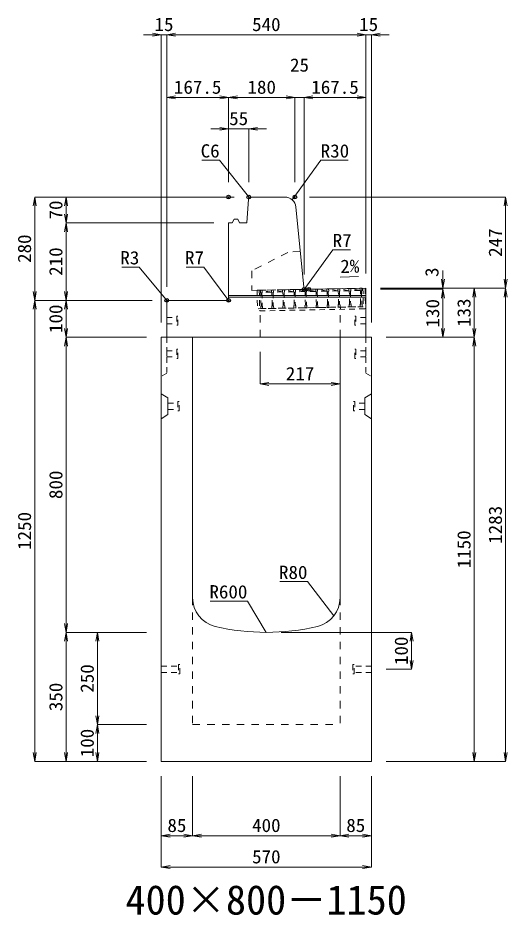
# Model space of a CAD drawing. Units: millimetres at full size; some dimension numbers follow another scale. Extents: x -18734 to 51600, y -18820 to 17820.
# Drawn here: x 43876 to 45203, y -10786 to -8354 of the extents above; entities that cross this region are included whole.
import ezdxf
from ezdxf.enums import TextEntityAlignment as Align

# ---------------------------------------------------------------- set-up
doc = ezdxf.new("R2010")
doc.units = ezdxf.units.MM
doc.header["$LTSCALE"] = 20
doc.header["$PDMODE"] = 32
doc.header["$PDSIZE"] = 10
doc.linetypes.add('USER1', pattern=[2, 1, -1])
doc.linetypes.add('USER2', pattern=[1.35, 0.75, -0.6])
for name, color, linetype, lineweight in [('インサート', 3, 'USER2', 9), ('グレーチング', 7, 'USER2', 5), ('受枠', 3, 'USER2', 9), ('寸法線', 7, 'Continuous', 13), ('引出線', 4, 'Continuous', 13), ('本体', 2, 'Continuous', 13), ('目地', 132, 'Continuous', 5)]:
    doc.layers.add(name, color=color, linetype=linetype, lineweight=lineweight)
doc.layers.add('作業エリア', color=11, linetype='Continuous')
doc.layers.add('文字', color=7, linetype='Continuous')
doc.styles.add('ＭＳ 明朝', font='')
doc.styles.get('ＭＳ 明朝').set_extended_font_data('MS Mincho')

# ---------------------------------------------------------------- blocks, each defined once
blk = doc.blocks.new('open_arrow')
at = {"color": 0, "linetype": 'Continuous', "lineweight": -2}
blk.add_lwpolyline([(7.5, 1.25), (0, 0), (7.5, -1.25)], dxfattribs=at)

msp = doc.modelspace()

# ---------------------------------------------------------------- linework, layer by layer
at = {"layer": 'インサート'}
for p, q in [((44280, -9166.5), (44307, -9166.5)), ((44280, -9166.5), (44280, -9183.5)), ((44310, -9162.5), (44307, -9162.5)), ((44307, -9162.5), (44307, -9187.5)), ((44310, -9187.5), (44310, -9162.5)), ((44790, -9162.5), (44793, -9162.5)), ((44790, -9187.5), (44790, -9162.5)), ((44793, -9162.5), (44793, -9187.5)), ((44820, -9166.5), (44793, -9166.5)), ((44820, -9166.5), (44820, -9183.5)), ((44280, -9183.5), (44307, -9183.5)), ((44307, -9187.5), (44310, -9187.5)), ((44793, -9187.5), (44790, -9187.5)), ((44820, -9183.5), (44793, -9183.5)), ((44280, -9256.5), (44307, -9256.5)), ((44280, -9256.5), (44280, -9273.5)), ((44310, -9252.5), (44307, -9252.5)), ((44307, -9252.5), (44307, -9277.5)), ((44310, -9277.5), (44310, -9252.5)), ((44790, -9252.5), (44793, -9252.5)), ((44790, -9277.5), (44790, -9252.5)), ((44793, -9252.5), (44793, -9277.5)), ((44820, -9256.5), (44793, -9256.5)), ((44820, -9256.5), (44820, -9273.5)), ((44280, -9273.5), (44307, -9273.5)), ((44307, -9277.5), (44310, -9277.5)), ((44793, -9277.5), (44790, -9277.5)), ((44820, -9273.5), (44793, -9273.5)), ((44283.2, -9398.5), (44310.2, -9398.5)), ((44283.2, -9398.5), (44283.2, -9415.5)), ((44313.2, -9394.5), (44310.2, -9394.5)), ((44310.2, -9394.5), (44310.2, -9419.5)), ((44313.2, -9419.5), (44313.2, -9394.5)), ((44786.8, -9394.5), (44789.8, -9394.5)), ((44786.8, -9419.5), (44786.8, -9394.5)), ((44789.8, -9394.5), (44789.8, -9419.5)), ((44816.8, -9398.5), (44789.8, -9398.5)), ((44816.8, -9398.5), (44816.8, -9415.5)), ((44283.2, -9415.5), (44310.2, -9415.5)), ((44310.2, -9419.5), (44313.2, -9419.5)), ((44789.8, -9419.5), (44786.8, -9419.5)), ((44816.8, -9415.5), (44789.8, -9415.5)), ((44265, -10111.5), (44312, -10111.5)), ((44265, -10111.5), (44265, -10128.5)), ((44315, -10107.5), (44312, -10107.5)), ((44312, -10107.5), (44312, -10132.5)), ((44315, -10132.5), (44315, -10107.5)), ((44788, -10107.5), (44785, -10107.5)), ((44785, -10107.5), (44785, -10132.5)), ((44788, -10132.5), (44788, -10107.5)), ((44835, -10111.5), (44788, -10111.5)), ((44835, -10128.5), (44835, -10111.5)), ((44265, -10128.5), (44312, -10128.5)), ((44312, -10132.5), (44315, -10132.5)), ((44785, -10132.5), (44788, -10132.5)), ((44835, -10128.5), (44788, -10128.5))]:
    msp.add_line(p, q, dxfattribs=at)
at = {"layer": 'グレーチング'}
for p, q in [((44533.97, -9092.54), (44808.92, -9087.21)), ((44564.08, -9097.95), (44538.97, -9092.44)), ((44594.07, -9097.37), (44568.96, -9091.86)), ((44624.07, -9096.79), (44598.96, -9091.28)), ((44654.06, -9096.21), (44628.95, -9090.7)), ((44684.06, -9095.63), (44658.95, -9090.12)), ((44714.05, -9095.05), (44688.94, -9089.54)), ((44744.05, -9094.47), (44718.93, -9088.96)), ((44744.05, -9094.47), (44719.05, -9094.95)), ((44774.04, -9093.89), (44748.93, -9088.38)), ((44774.04, -9093.89), (44749.05, -9094.37)), ((44804.04, -9093.31), (44778.92, -9087.8)), ((44804.04, -9093.31), (44779.04, -9093.79)), ((44564.08, -9097.95), (44539.08, -9098.44)), ((44594.07, -9097.37), (44569.08, -9097.86)), ((44624.07, -9096.79), (44599.07, -9097.28)), ((44654.06, -9096.21), (44629.07, -9096.7)), ((44684.06, -9095.63), (44659.06, -9096.12)), ((44714.05, -9095.05), (44689.06, -9095.54)), ((44534.94, -9142.53), (44809.89, -9137.21))]:
    msp.add_line(p, q, dxfattribs=at)
for points in [[(44533.97, -9092.54), (44538.97, -9092.44), (44539.08, -9098.44), (44538.1, -9099.46), (44538.8, -9135.45), (44539.82, -9136.43), (44539.94, -9142.43), (44534.94, -9142.53), (44534.82, -9136.53), (44535.8, -9135.51), (44535.1, -9099.52), (44534.09, -9098.53)], [(44568.8, -9134.87), (44569.81, -9135.85), (44569.93, -9141.85), (44564.93, -9141.95), (44564.82, -9135.95), (44565.8, -9134.93), (44565.1, -9098.93), (44564.08, -9097.95), (44563.96, -9091.96), (44568.96, -9091.86), (44569.08, -9097.86), (44568.1, -9098.88)], [(44598.79, -9134.29), (44599.81, -9135.27), (44599.92, -9141.27), (44594.93, -9141.37), (44594.81, -9135.37), (44595.79, -9134.35), (44595.09, -9098.35), (44594.07, -9097.37), (44593.96, -9091.38), (44598.96, -9091.28), (44599.07, -9097.28), (44598.09, -9098.3)], [(44628.78, -9133.71), (44629.8, -9134.69), (44629.92, -9140.69), (44624.92, -9140.79), (44624.8, -9134.79), (44625.78, -9133.77), (44625.09, -9097.77), (44624.07, -9096.79), (44623.95, -9090.79), (44628.95, -9090.7), (44629.07, -9096.7), (44628.09, -9097.72)], [(44658.78, -9133.13), (44659.8, -9134.11), (44659.91, -9140.11), (44654.91, -9140.2), (44654.8, -9134.21), (44655.78, -9133.19), (44655.08, -9097.19), (44654.06, -9096.21), (44653.95, -9090.21), (44658.95, -9090.12), (44659.06, -9096.12), (44658.08, -9097.14)], [(44685.77, -9132.61), (44685.08, -9096.61), (44684.06, -9095.63), (44683.94, -9089.63), (44688.94, -9089.54), (44689.06, -9095.54), (44688.08, -9096.55), (44688.77, -9132.55), (44689.79, -9133.53), (44689.91, -9139.53), (44684.91, -9139.62), (44684.79, -9133.63)], [(44715.77, -9132.03), (44715.07, -9096.03), (44714.05, -9095.05), (44713.94, -9089.05), (44718.93, -9088.96), (44719.05, -9094.95), (44718.07, -9095.97), (44718.77, -9131.97), (44719.79, -9132.95), (44719.9, -9138.95), (44714.9, -9139.04), (44714.79, -9133.04)], [(44749.05, -9094.37), (44748.06, -9095.39), (44748.76, -9131.39), (44749.78, -9132.37), (44749.9, -9138.37), (44744.9, -9138.46), (44744.78, -9132.46), (44745.76, -9131.44), (44745.07, -9095.45), (44744.05, -9094.47), (44743.93, -9088.47), (44748.93, -9088.38)], [(44779.04, -9093.79), (44778.06, -9094.81), (44778.76, -9130.81), (44779.78, -9131.79), (44779.89, -9137.79), (44774.89, -9137.88), (44774.78, -9131.88), (44775.76, -9130.86), (44775.06, -9094.87), (44774.04, -9093.89), (44773.92, -9087.89), (44778.92, -9087.8)], [(44804.89, -9137.3), (44804.77, -9131.3), (44805.75, -9130.28), (44805.05, -9094.29), (44804.04, -9093.31), (44803.92, -9087.31), (44808.92, -9087.21), (44809.03, -9093.21), (44808.05, -9094.23), (44808.75, -9130.23), (44809.77, -9131.21), (44809.89, -9137.21)]]:
    msp.add_lwpolyline(points, close=True, dxfattribs=at)
at = {"layer": '作業エリア'}
for p in [(44447.5, -8840), (44447.5, -8840), (44502.5, -8840), (44627.5, -8840), (44652.5, -9090), (44665, -9090), (44280, -9120), (44447.5, -9120)]:
    msp.add_point(p, dxfattribs=at)
at = {"layer": '受枠'}
for p, q in [((44524.97, -9092.71), (44817.92, -9087.04)), ((44524.97, -9092.71), (44525.94, -9142.7)), ((44530.97, -9092.59), (44532.05, -9148.58)), ((44811.92, -9087.16), (44812.89, -9137.15)), ((44817.92, -9087.04), (44819, -9143.03)), ((44812.89, -9137.15), (44525.94, -9142.7)), ((44532.05, -9148.58), (44819, -9143.03))]:
    msp.add_line(p, q, dxfattribs=at)
at = {"layer": '受枠', "linetype": 'Continuous'}
msp.add_line((44750.9, -9138.35), (44751.01, -9144.35), dxfattribs=at)
at = {"layer": '寸法線'}
for p, q in [((44328, -8400.05), (44217, -8400.05)), ((44265, -9180), (44265, -8400.05)), ((44280, -8400.05), (44820, -8400.05)), ((44280, -9083), (44280, -8400.05)), ((44280, -9083), (44280, -8400.05)), ((44772, -8400.05), (44883, -8400.05)), ((44820, -9047), (44820, -8400.05)), ((44820, -9047), (44820, -8400.05)), ((44835, -9180), (44835, -8400.05)), ((44280, -8570.05), (44447.5, -8570.05)), ((44280, -9083), (44280, -8570.05)), ((44447.5, -8800), (44447.5, -8570.05)), ((44447.5, -8570.05), (44627.5, -8570.05)), ((44447.5, -8800), (44447.5, -8570.05)), ((44579.5, -8570.05), (44700.5, -8570.05)), ((44627.5, -8800), (44627.5, -8570.05)), ((44627.5, -8800), (44627.5, -8570.05)), ((44652.5, -9050), (44652.5, -8570.05)), ((44652.5, -8570.05), (44820, -8570.05)), ((44652.5, -9050), (44652.5, -8570.05)), ((44820, -9047), (44820, -8570.05)), ((44399.5, -8655.05), (44550.5, -8655.05)), ((44447.5, -8800), (44447.5, -8655.05)), ((44502.5, -8800), (44502.5, -8655.05)), ((43922.06, -8840), (43922.06, -9120)), ((44462.5, -8840), (43922.06, -8840)), ((44007.06, -8910), (44007.06, -8840)), ((44462.5, -8840), (44007.06, -8840)), ((44667.5, -8840), (45198.78, -8840)), ((45198.78, -8840), (45198.78, -9087)), ((44007.06, -9120), (44007.06, -8910)), ((44407.5, -8910), (44007.06, -8910)), ((44407.5, -8910), (44007.06, -8910)), ((45028.78, -9039), (45028.78, -9138)), ((44860, -9087), (45028.78, -9087)), ((44860, -9087), (45113.78, -9087)), ((44860, -9087), (45198.78, -9087)), ((44860, -9087), (45198.78, -9087)), ((44860, -9090), (45028.78, -9090)), ((44860, -9090), (45028.78, -9090)), ((45028.78, -9090), (45028.78, -9220)), ((45113.78, -9087), (45113.78, -9220)), ((45198.78, -9087), (45198.78, -10370)), ((44240, -9120), (43922.06, -9120)), ((43922.06, -10370), (43922.06, -9120)), ((44240, -9120), (43922.06, -9120)), ((44007.06, -9220), (44007.06, -9120)), ((44240, -9120), (44007.06, -9120)), ((44240, -9120), (44007.06, -9120)), ((44007.06, -9220), (44007.06, -10020)), ((44225, -9220), (44007.06, -9220)), ((44225, -9220), (44007.06, -9220)), ((44875, -9220), (45028.78, -9220)), ((44875, -9220), (45113.78, -9220)), ((44875, -9220), (45113.78, -9220)), ((45113.78, -9220), (45113.78, -10370)), ((44533, -9260), (44533, -9346.67)), ((44533, -9346.67), (44750, -9346.67)), ((44225, -10020), (44007.06, -10020)), ((44007.06, -10370), (44007.06, -10020)), ((44225, -10020), (44007.06, -10020)), ((44092.06, -10020), (44092.06, -10270)), ((44225, -10020), (44092.06, -10020)), ((44590, -10020), (44943.78, -10020)), ((44943.78, -10020), (44943.78, -10120)), ((44875, -10120), (44943.78, -10120)), ((44225, -10270), (44092.06, -10270)), ((44092.06, -10270), (44092.06, -10370)), ((44225, -10270), (44092.06, -10270)), ((44225, -10370), (43922.06, -10370)), ((44225, -10370), (44007.06, -10370)), ((44225, -10370), (44092.06, -10370)), ((44875, -10370), (45113.78, -10370)), ((44875, -10370), (45198.78, -10370)), ((44265, -10410), (44265, -10571.16)), ((44265, -10410), (44265, -10656.16)), ((44350, -10410), (44350, -10571.16)), ((44350, -10410), (44350, -10571.16)), ((44750, -10410), (44750, -10571.16)), ((44750, -10410), (44750, -10571.16)), ((44835, -10410), (44835, -10571.16)), ((44835, -10410), (44835, -10656.16)), ((44265, -10571.16), (44350, -10571.16)), ((44350, -10571.16), (44750, -10571.16)), ((44750, -10571.16), (44835, -10571.16)), ((44265, -10656.16), (44835, -10656.16))]:
    msp.add_line(p, q, dxfattribs=at)
at = {"layer": '引出線'}
for points in [[(44505.29, -8842.99), (44423.41, -8740.07), (44375.07, -8740.07)], [(44620.48, -8847.76), (44697.4, -8740.07), (44772.08, -8740.07)], [(44654.14, -9088.19), (44730, -8982.98), (44777.93, -8982.98)], [(44280.88, -9120.88), (44205.62, -9029.7), (44157.89, -9029.7)], [(44445.45, -9117.95), (44380.97, -9029.7), (44333.04, -9029.7)], [(44751.14, -9056.74), (44799.85, -9055.77), (44751.11, -9056.74)], [(44732.76, -9975.58), (44661.5, -9882.47), (44586.83, -9882.47)], [(44550, -10020), (44498.63, -9935.25), (44397.63, -9935.25)]]:
    msp.add_lwpolyline(points, dxfattribs=at)
at = {"layer": '本体'}
for p, q in [((44497.5, -8910), (44502.07, -8845.98)), ((44502.07, -8845.98), (44508.5, -8840)), ((44600.35, -8840), (44508.5, -8840)), ((44651.87, -9083.7), (44630.2, -8867.01)), ((44457.5, -8910), (44462.5, -8900)), ((44462.5, -8900), (44472.5, -8900)), ((44472.5, -8900), (44477.5, -8910)), ((44447.5, -8910), (44447.5, -9113)), ((44447.5, -8910), (44457.5, -8910)), ((44477.5, -8910), (44497.5, -8910)), ((44665, -9090), (44658.83, -9090)), ((44665, -9090), (44820, -9087)), ((44820, -9220), (44820, -9087)), ((44280, -9123), (44280, -9220)), ((44440.5, -9120), (44283, -9120)), ((44265, -9220), (44265, -10370)), ((44350, -9220), (44265, -9220)), ((44820, -9220), (44280, -9220)), ((44350, -9220), (44350, -9925.96)), ((44750, -9925.96), (44750, -9220)), ((44835, -9220), (44750, -9220)), ((44835, -10370), (44835, -9220)), ((44265, -10370), (44835, -10370))]:
    msp.add_line(p, q, dxfattribs=at)
at = {"layer": '本体', "linetype": 'USER1'}
for p, q in [((44608, -8990), (44511, -9040)), ((44642.2, -8987), (44608, -8990)), ((44511, -9040), (44511, -9092.98)), ((44511, -9092.98), (44665, -9090)), ((44533, -9220), (44533, -9142.56)), ((44750, -9220), (44750, -9138.36))]:
    msp.add_line(p, q, dxfattribs=at)
at = {"layer": '本体', "linetype": 'USER2', "lineweight": 9}
for p, q in [((44280, -9220), (44280, -9317)), ((44820, -9220), (44820, -9317)), ((44280, -9317), (44265, -9326.5)), ((44820, -9317), (44835, -9326.5))]:
    msp.add_line(p, q, dxfattribs=at)
at = {"layer": '本体', "lineweight": 9}
for p, q in [((44265, -9373), (44283.2, -9384.5)), ((44283.2, -9384.5), (44283.2, -9429.5)), ((44835, -9373), (44816.8, -9384.5)), ((44816.8, -9384.5), (44816.8, -9429.5)), ((44265, -9441), (44283.2, -9429.5)), ((44835, -9441), (44816.8, -9429.5))]:
    msp.add_line(p, q, dxfattribs=at)
at = {"layer": '本体', "linetype": 'USER1', "lineweight": 15}
for p, q in [((44350, -9925.96), (44350, -10270)), ((44750, -9925.96), (44750, -10270)), ((44350, -10270), (44750, -10270))]:
    msp.add_line(p, q, dxfattribs=at)
at = {"layer": '本体'}
for centre, radius, start, end in [((44600.35, -8870), 30, 5.71059, 90), ((44658.83, -9083), 7, 185.71059, 270), ((44440.5, -9113), 7, 270, 0), ((44283, -9123), 3, 90, 180), ((44430, -9925.96), 80, 180, 256.65764), ((44670, -9925.96), 80, 283.34236, 0), ((44550, -9420), 600, 256.65764, 283.34236)]:
    msp.add_arc(centre, radius, start, end, dxfattribs=at)
at = {"layer": '目地'}
for p, q in [((44820, -9107), (44447.5, -9107)), ((44820, -9111), (44447.5, -9111))]:
    msp.add_line(p, q, dxfattribs=at)

# ---------------------------------------------------------------- block references
at = {"layer": '寸法線', "xscale": 3.2, "yscale": 3.2}
for p, rotation in [((44265, -8400.05), 180), ((44820, -8400.05), 180), ((44820, -8400.05), 180), ((44447.5, -8570.05), 180), ((44627.5, -8570.05), 180), ((44627.5, -8570.05), 180), ((44820, -8570.05), 180), ((44447.5, -8655.05), 180), ((43922.06, -8840), 270), ((44007.06, -8840), 270), ((45198.78, -8840), 270), ((44007.06, -8910), 90), ((44007.06, -8910), 270), ((45028.78, -9087), 90), ((45198.78, -9087), 90), ((45028.78, -9090), 270), ((45028.78, -9090), 270), ((45113.78, -9087), 270), ((45198.78, -9087), 270), ((43922.06, -9120), 90), ((44007.06, -9120), 90), ((43922.06, -9120), 270), ((44007.06, -9120), 270), ((44007.06, -9220), 90), ((45028.78, -9220), 90), ((45113.78, -9220), 90), ((44007.06, -9220), 270), ((45113.78, -9220), 270), ((44750, -9346.67), 180), ((44007.06, -10020), 90), ((44007.06, -10020), 270), ((44092.06, -10020), 270), ((44943.78, -10020), 270), ((44943.78, -10120), 90), ((44092.06, -10270), 90), ((44092.06, -10270), 270), ((43922.06, -10370), 90), ((44007.06, -10370), 90), ((44092.06, -10370), 90), ((45113.78, -10370), 90), ((45198.78, -10370), 90), ((44350, -10571.16), 180), ((44750, -10571.16), 180), ((44835, -10571.16), 180), ((44835, -10656.16), 180)]:
    msp.add_blockref('open_arrow', p, dxfattribs=dict(at, rotation=rotation))
for p in [(44280, -8400.05), (44280, -8400.05), (44835, -8400.05), (44280, -8570.05), (44447.5, -8570.05), (44652.5, -8570.05), (44652.5, -8570.05), (44502.5, -8655.05), (44533, -9346.67), (44265, -10571.16), (44350, -10571.16), (44750, -10571.16), (44265, -10656.16)]:
    msp.add_blockref('open_arrow', p, dxfattribs=at)
at = {"layer": '引出線', "xscale": 0.0533, "yscale": 0.0533}
for p, rotation in [((44505.29, -8842.99), 128.5), ((44620.48, -8847.76), 54.5), ((44751.14, -9056.74), 1.1), ((44654.14, -9088.19), 54.2), ((44445.45, -9117.95), 126.2), ((44280.88, -9120.88), 129.5), ((44732.76, -9975.58), 127.4), ((44550, -10020), 121.2)]:
    msp.add_blockref('open_arrow', p, dxfattribs=dict(at, rotation=rotation))

# ---------------------------------------------------------------- texts
at = {"layer": '寸法線', "style": 'ＭＳ 明朝', "width": 1.05}
for s, p in [('15', (44272.5, -8372.05)), ('540', (44550, -8372.05)), ('15', (44827.5, -8372.05)), ('25', (44640, -8482.05)), ('167.5', (44363.75, -8542.05)), ('180', (44537.5, -8542.05)), ('167.5', (44736.25, -8542.05)), ('55', (44475, -8627.05)), ('217', (44641.5, -9318.67)), ('85', (44307.5, -10543.16)), ('400', (44550, -10543.16)), ('85', (44792.5, -10543.16)), ('570', (44550, -10628.16))]:
    msp.add_text(s, height=36.03, dxfattribs=at).set_placement(p, align=Align.MIDDLE_CENTER)
for s, p in [('70', (43979.06, -8875)), ('280', (43894.06, -8980)), ('247', (45170.78, -8963.5)), ('210', (43979.06, -9015)), ('3', (44998.78, -9043.66)), ('130', (45000.78, -9155)), ('133', (45085.78, -9153.5)), ('100', (43979.06, -9170)), ('800', (43979.06, -9620)), ('1250', (43894.06, -9745)), ('1283', (45170.78, -9728.5)), ('1150', (45085.78, -9795)), ('100', (44915.78, -10070)), ('250', (44064.06, -10145)), ('350', (43979.06, -10195)), ('100', (44064.06, -10320))]:
    msp.add_text(s, height=36.03, rotation=90, dxfattribs=at).set_placement(p, align=Align.MIDDLE_CENTER)
at = {"layer": '引出線', "style": 'ＭＳ 明朝', "width": 1.05}
for s, p in [('C6', (44423.41, -8696.87)), ('R3', (44205.62, -8986.5)), ('R7', (44380.97, -8986.5)), ('R80', (44661.5, -9839.27)), ('R600', (44498.63, -9892.05))]:
    msp.add_text(s, height=36.03, dxfattribs=at).set_placement(p, align=Align.TOP_RIGHT)
for s, p in [('R30', (44697.4, -8696.87)), ('R7', (44730, -8939.78))]:
    msp.add_text(s, height=36.03, dxfattribs=at).set_placement(p, align=Align.TOP_LEFT)
msp.add_text('2%', height=36.03, rotation=1.146, dxfattribs=at).set_placement((44750.17, -9009.85), align=Align.TOP_LEFT)
at = {"layer": '文字', "style": 'ＭＳ 明朝'}
msp.add_text('400×800－1150', height=80.06, dxfattribs=at).set_placement((44549.52, -10744.97), align=Align.MIDDLE_CENTER)

doc.saveas('drawing.dxf')
